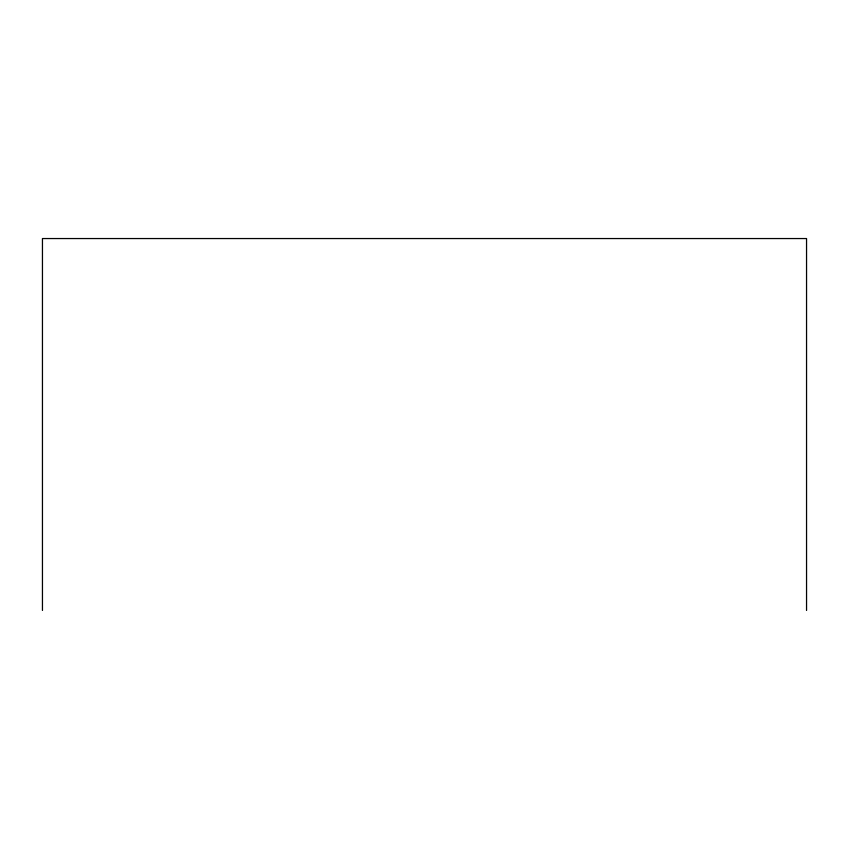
<?xml version="1.0" encoding="UTF-8"?>
<svg xmlns="http://www.w3.org/2000/svg" width="849" height="849" viewBox="0 0 849 849"><rect width="100%" height="100%" fill="white"/><g stroke="black" fill="none" stroke-linecap="round" stroke-linejoin="round"><path stroke-width="1.27" d="M806.55 610.452L806.55 238.548L42.45 238.548L42.45 610.452"/></g></svg>
